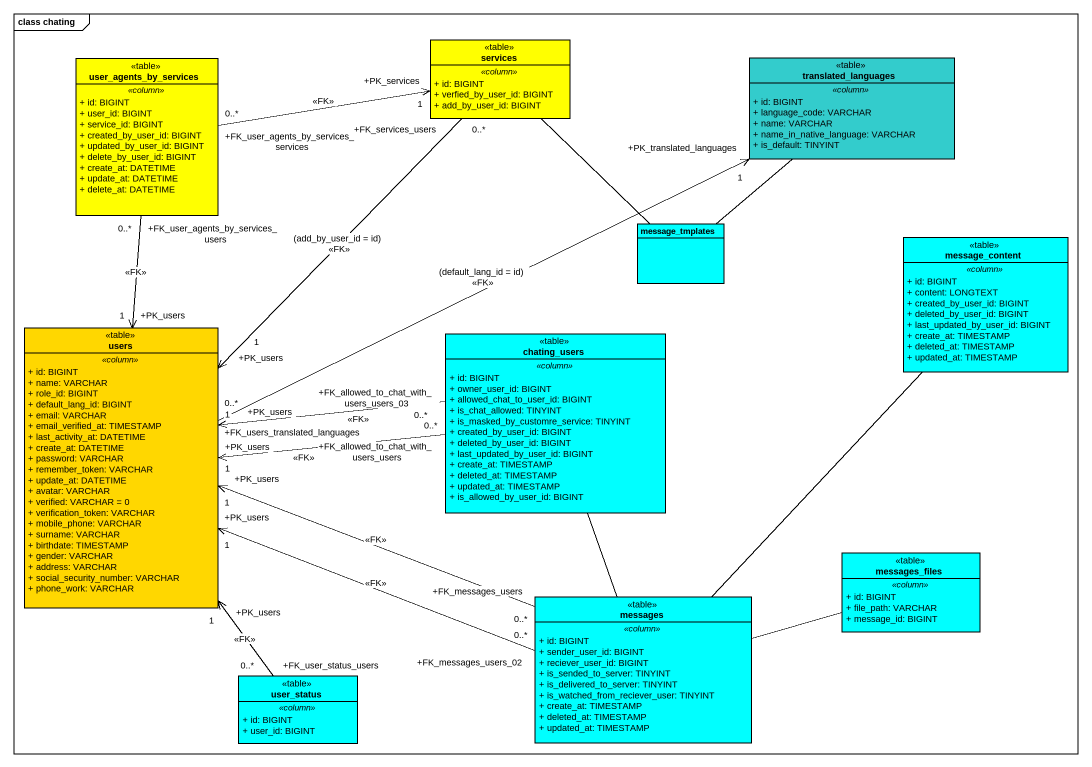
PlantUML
@startuml
mainframe class chating
hide circle
hide empty members
skinparam classAttributeIconSize 0
class services <<table>> #FFFF00 {
  .. <<column>> ..
  + id: BIGINT
  + verfied_by_user_id: BIGINT
  + add_by_user_id: BIGINT
}
class user_agents_by_services <<table>> #FFFF00 {
  .. <<column>> ..
  + id: BIGINT
  + user_id: BIGINT
  + service_id: BIGINT
  + created_by_user_id: BIGINT
  + updated_by_user_id: BIGINT
  + delete_by_user_id: BIGINT
  + create_at: DATETIME
  + update_at: DATETIME
  + delete_at: DATETIME
}
class translated_languages <<table>> #33CCCC {
  .. <<column>> ..
  + id: BIGINT
  + language_code: VARCHAR
  + name: VARCHAR
  + name_in_native_language: VARCHAR
  + is_default: TINYINT
}
class message_tmplates #00FFFF
class message_content <<table>> #00FFFF {
  .. <<column>> ..
  + id: BIGINT
  + content: LONGTEXT
  + created_by_user_id: BIGINT
  + deleted_by_user_id: BIGINT
  + last_updated_by_user_id: BIGINT
  + create_at: TIMESTAMP
  + deleted_at: TIMESTAMP
  + updated_at: TIMESTAMP
}
class users <<table>> #FFD700 {
  .. <<column>> ..
  + id: BIGINT
  + name: VARCHAR
  + role_id: BIGINT
  + default_lang_id: BIGINT
  + email: VARCHAR
  + email_verified_at: TIMESTAMP
  + last_activity_at: DATETIME
  + create_at: DATETIME
  + password: VARCHAR
  + remember_token: VARCHAR
  + update_at: DATETIME
  + avatar: VARCHAR
  + verified: VARCHAR = 0
  + verification_token: VARCHAR
  + mobile_phone: VARCHAR
  + surname: VARCHAR
  + birthdate: TIMESTAMP
  + gender: VARCHAR
  + address: VARCHAR
  + social_security_number: VARCHAR
  + phone_work: VARCHAR
}
class chating_users <<table>> #00FFFF {
  .. <<column>> ..
  + id: BIGINT
  + owner_user_id: BIGINT
  + allowed_chat_to_user_id: BIGINT
  + is_chat_allowed: TINYINT
  + is_masked_by_customre_service: TINYINT
  + created_by_user_id: BIGINT
  + deleted_by_user_id: BIGINT
  + last_updated_by_user_id: BIGINT
  + create_at: TIMESTAMP
  + deleted_at: TIMESTAMP
  + updated_at: TIMESTAMP
  + is_allowed_by_user_id: BIGINT
}
class messages_files <<table>> #00FFFF {
  .. <<column>> ..
  + id: BIGINT
  + file_path: VARCHAR
  + message_id: BIGINT
}
class messages <<table>> #00FFFF {
  .. <<column>> ..
  + id: BIGINT
  + sender_user_id: BIGINT
  + reciever_user_id: BIGINT
  + is_sended_to_server: TINYINT
  + is_delivered_to_server: TINYINT
  + is_watched_from_reciever_user: TINYINT
  + create_at: TIMESTAMP
  + deleted_at: TIMESTAMP
  + updated_at: TIMESTAMP
}
class user_status <<table>> #00FFFF {
  .. <<column>> ..
  + id: BIGINT
  + user_id: BIGINT
}
services "+FK_services_users\n0..*" --> "+PK_users\n1" users : (add_by_user_id = id)\n<<FK>>
user_agents_by_services "+FK_user_agents_by_services_services\n0..*" -right-> "+PK_services\n1" services : <<FK>>
user_agents_by_services "+FK_user_agents_by_services_users\n0..*" --> "+PK_users\n1" users : <<FK>>
message_tmplates -up- services
message_tmplates -up- translated_languages
message_content -- messages
users "+FK_users_translated_languages\n0..*" -right-> "+PK_translated_languages\n1" translated_languages : (default_lang_id = id)\n<<FK>>
chating_users "+FK_allowed_to_chat_with_users_users\n0..*" -left-> "+PK_users\n1" users : <<FK>>
chating_users "+FK_allowed_to_chat_with_users_users_03\n0..*" -left-> "+PK_users\n1" users : <<FK>>
messages_files -left- messages
messages "+FK_messages_users\n0..*" -left-> "+PK_users\n1" users : <<FK>>
messages "+FK_messages_users_02\n0..*" -left-> "+PK_users\n1" users : <<FK>>
messages -up- chating_users
user_status "+FK_user_status_users\n0..*" -up-> "+PK_users\n1" users : <<FK>>
@enduml
